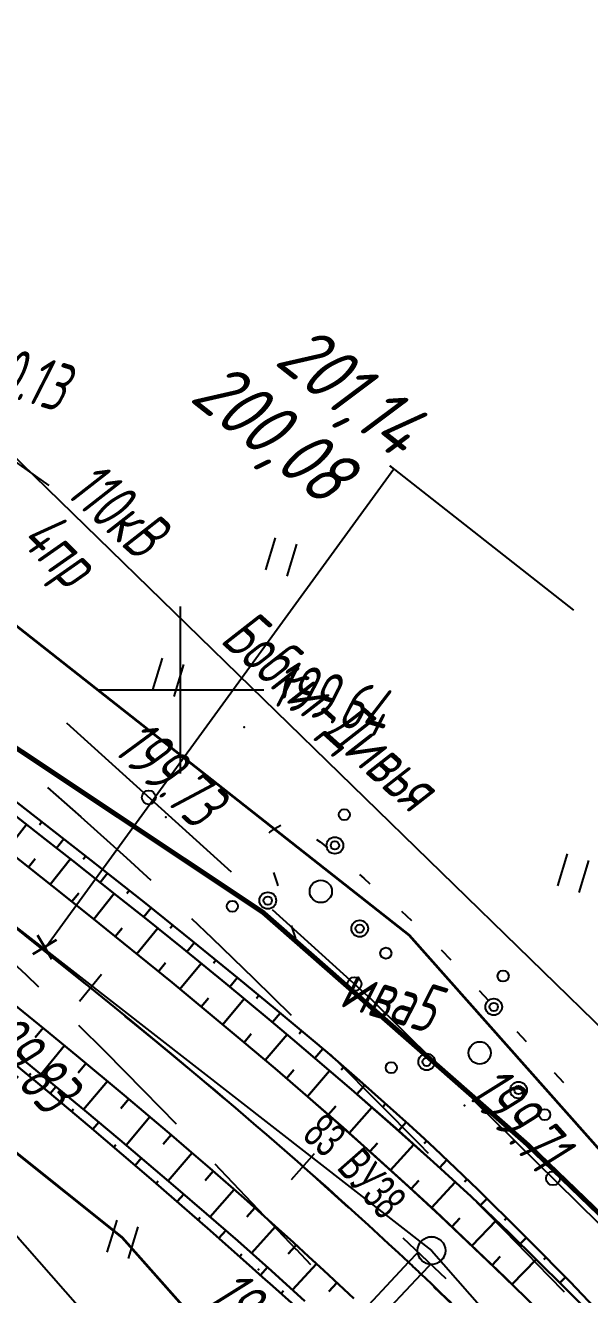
# Model space of a CAD drawing. Header units: millimetres. Extents: x -1799 to 6962, y -1020 to 4121.
# Drawn here: x 4983.2 to 5023.8, y 3035.1 to 3126.5 of the extents above; entities that cross this region are included whole.
import ezdxf
from ezdxf import colors
from ezdxf.entities.mleader import LeaderData, LeaderLine
from ezdxf.math import Vec2, Vec3

# ---------------------------------------------------------------- set-up
doc = ezdxf.new("R2010")
doc.units = ezdxf.units.MM
for name, pattern in [('CONTI', [0]), ('DASHED', [0.75, 0.5, -0.25]), ('STROT', [1.7, 0.5, -1.2])]:
    doc.linetypes.add(name, pattern=pattern)
for name, color, linetype, lineweight in [('10', 1, 'Continuous', 35), ('КОПИЯ_ОСЬ_13_ОТКОСЫ', 7, 'Continuous', 30), ('ОСЬ_ВЕРХ_ПОКРЫТИЯ_ГРАНИЦЫ_ПОЛОС', 7, 'Continuous', 30), ('ОСЬ_ВЕРХ_ПОКРЫТИЯ_ОСЬ', 1, 'Continuous', 30), ('Отметки', 5, 'Continuous', 30)]:
    doc.layers.add(name, color=color, linetype=linetype, lineweight=lineweight)
for name, color, linetype in [('_Ростелеком', 6, 'Continuous'), ('GOR_BDEFAULT', 212, 'CONTI'), ('NAD_MDEFAULT', 7, 'CONTI'), ('PI_OTDEFAULT', 172, 'CONTI'), ('PI_TTDEFAULT', 5, 'CONTI'), ('PLN_O', 7, 'CONTI'), ('SETKR', 2, 'CONTI'), ('SIT_LDEFAULT', 7, 'CONTI'), ('USLZNDEFAULT', 7, 'CONTI'), ('ZAPSKDEFAULT', 7, 'CONTI'), ('КОПИЯ_ОСЬ_ТАНГЕНСЫ', 1, 'Continuous'), ('ОСЬ_ВЕРХ_ПОКРЫТИЯ_ПИКЕТЫ', 1, 'Continuous'), ('ОСЬ_ВЕРХ_ПОКРЫТИЯ_РАЗБИВКА_КРИВ', 1, 'Continuous'), ('ОСЬ_ВЕРХ_ПОКРЫТИЯ_ТАНГЕНСЫ', 1, 'Continuous'), ('разметка', 7, 'Continuous')]:
    doc.layers.add(name, color=color, linetype=linetype)
doc.styles.add('eskd', font='spds.shx', dxfattribs={"width": 1.2, "oblique": 15})
doc.styles.get("Standard").update_dxf_attribs({"font": 'arial.ttf'})
doc.styles.add('STYLE1', font='romand.shx', dxfattribs={"width": 0.9})
doc.styles.add('ГОСТ', font='', dxfattribs={"oblique": 15, "height": 4})
doc.styles.get('ГОСТ').set_extended_font_data('GOST type A')
doc.linetypes.add('кабель_связи_проект.', pattern='A,10,-1,["/",STYLE1,S=3,R=0,X=0,Y=-1.5],-4.1', length=15.1)

# ---------------------------------------------------------------- blocks, each defined once
blk = doc.blocks.new('BL_333')
at = {"color": 0}
for p, q in [((0, -6), (0, 6)), ((-6, 0), (6, 0))]:
    blk.add_line(p, q, dxfattribs=at)
blk = doc.blocks.new('BL_2011')
at = {"color": 0}
for p, q in [((0, 0), (0, 2.4)), ((1.6, 0), (1.6, 2.4))]:
    blk.add_line(p, q, dxfattribs=at)
blk = doc.blocks.new('BL_2010')
at = {"color": 0}
for centre, radius in [((0, 5.78), 0.4), ((0, 3.46), 0.6), ((0, 3.46), 0.3), ((0, 0), 0.8), ((-3.46, -1.74), 0.6), ((-3.46, -1.74), 0.3), ((3.46, -1.74), 0.6), ((3.46, -1.74), 0.3), ((-5.78, -2.88), 0.4), ((5.78, -2.88), 0.4)]:
    blk.add_circle(centre, radius, dxfattribs=at)
blk = doc.blocks.new('_None')
blk = doc.blocks.new('Крест')
at = {"layer": 'Отметки'}
for points in [[(0, 1), (0, -1)], [(-1, 0), (1, 0)]]:
    blk.add_lwpolyline(points, dxfattribs=at)

msp = doc.modelspace()

# ---------------------------------------------------------------- linework, layer by layer
at = {"layer": '10'}
for points in [[(5126.715964376121, 2919.343480735471), (5103.205964376344, 2947.443480736029), (5106.035964376419, 2952.483480735135), (5090.315964376214, 2971.423480735545), (5010.815964376214, 3060.993480735843), (4964.365964376493, 3097.523480736104), (4959.865964376493, 3089.543480735657), (4935.2659643764, 3109.693480736029), (4925.045964376195, 3116.333480735694), (4915.735964376139, 3122.393480735284), (4882.235964376139, 3156.863480735955), (4868.235964376139, 3165.853480735247), (4844.225964376363, 3168.00348073562), (4845.852994294584, 3159.921071174008), (4832.605964376426, 3154.783480734949), (4804.775964376351, 3131.223480734428), (4770.825964376631, 3093.703480734875), (4735.885964376686, 3046.233480734204), (4680.975964376537, 2976.563480734279), (4647.055964376612, 2935.783480734949), (4635.285964376593, 2926.063480734279), (4615.905964376705, 2918.193480734167), (4598.585964376407, 2915.533480734949), (4552.415964376481, 2914.983480734204)], [(4844.225964376363, 3168.00348073562), (4868.235964376139, 3165.853480735247), (4882.235964376139, 3156.863480735955), (4915.735964376139, 3122.393480735284), (4925.045964376195, 3116.333480735694), (4935.2659643764, 3109.693480736029), (4959.865964376493, 3089.543480735657), (4964.365964376493, 3097.523480736104), (5010.815964376214, 3060.993480735843), (5090.315964376214, 2971.423480735545)], [(4557.365964376668, 2900.733480734204), (4579.635964376686, 2901.023480734241), (4603.805964376612, 2901.343480734539), (4619.905964376705, 2900.323480734986), (4644.595964376649, 2910.463480734651), (4659.775964376351, 2923.013480734465), (4694.925964376258, 2965.253480734688), (4750.165964376481, 3035.343480734539), (4784.735964376314, 3082.333480734763), (4817.285964376593, 3118.293480734726), (4841.915964376481, 3139.133480734577), (4849.498071936259, 3141.813837832225), (4850.395964376288, 3137.353480735247), (4862.145964376288, 3136.323480735918), (4879.535964376419, 3127.573480735918), (4921.7659643764, 3093.823480735918), (4990.145964376288, 3039.233480735135), (5067.65596437653, 2951.893480735284), (5147.235964376139, 2856.943480736029), (5178.235964376139, 2824.543480735657), (5178.235964376139, 2824.543480735657), (5183.975964376363, 2815.193480736029), (5213.87596437627, 2748.373480735731)], [(5311.565964376214, 2187.733480735135), (5307.975964376363, 2226.163480735769), (5307.135964376512, 2291.223480735359), (5299.565964376214, 2401.693480736029), (5284.995964376381, 2489.083480735694), (5263.2659643764, 2574.083480735694), (5241.045964376195, 2659.673480735545), (5213.87596437627, 2748.373480735731), (5183.975964376363, 2815.193480736029), (5178.235964376139, 2824.543480735657), (5178.235964376139, 2824.543480735657), (5147.235964376139, 2856.943480736029), (5067.65596437653, 2951.893480735284), (4990.145964376288, 3039.233480735135), (4921.7659643764, 3093.823480735918), (4879.535964376419, 3127.573480735918), (4862.145964376288, 3136.323480735918), (4850.395964376288, 3137.353480735247)]]:
    msp.add_lwpolyline(points, dxfattribs=at)
at = {"layer": '_Ростелеком', "linetype": 'кабель_связи_проект.', "ltscale": 0.25, "const_width": 0.35}
msp.add_lwpolyline([(5227.847342737436, 2760.188972114039), (5218.845533847352, 2781.426412456122), (5206.952091729365, 2806.025960058359), (5202.948013053081, 2813.998178920162), (5185.139595390801, 2845.823118222331), (5185.139595390801, 2845.823118222331), (5158.245964376381, 2881.673480735545), (5129.315964376388, 2916.233480735135), (5103.20596435731, 2947.443480702502), (5071.339751061003, 2988.977168491495), (5054.134628052629, 3008.096568996471), (5034.933235916551, 3030.901584650775), (5019.355069140214, 3045.905288504821), (5000.278257349399, 3062.640664775309), (4959.865964372564, 3089.543480729138), (4931.653513538224, 3111.720275393141), (4915.735964375644, 3122.393480736216)], dxfattribs=at)
at = {"layer": 'GOR_BDEFAULT', "color": 212, "elevation": 200, "flags": 128}
msp.add_lwpolyline([(4984.901700376426, 3093.359215734911), (4980.761700376412, 3096.26921173503), (4976.801700376449, 3095.919213734952), (4975.54170037644, 3097.029213735287), (4974.29170037644, 3098.109215734911), (4973.081700376419, 3099.159211734695), (4971.921700376444, 3100.149216735189), (4970.581700376419, 3100.95921473523), (4969.051700376449, 3101.849213735585)], dxfattribs=at)
at = {"layer": 'PI_TTDEFAULT', "color": 5}
for p in [(4998.931700376395, 3075.95921473523, 199.637), (4993.28170037643, 3069.479210735683, 199.727), (5014.801700376449, 3048.739212735009, 199.71), (4999.971700376433, 3036.919213734952, 199.833)]:
    msp.add_point(p, dxfattribs=at)
at = {"layer": 'PLN_O'}
for p, q in [((4986.131700376407, 3076.279213735287), (4997.991700376451, 3065.539216734854)), ((5000.951700376414, 3062.849213735585), (5008.101700376437, 3056.369217735169)), ((5008.101700376437, 3056.369217735169), (5012.621700376398, 3051.909211734695)), ((5015.471700376433, 3049.099213735585), (5026.871700376398, 3037.869217735169))]:
    msp.add_line(p, q, dxfattribs=at)
for centre in [(4992.0617003764, 3070.909211734695), (5006.881700376407, 3057.479210735683), (5021.171700376444, 3043.489212735009)]:
    msp.add_circle(centre, 0.5, dxfattribs=at)
at = {"layer": 'SIT_LDEFAULT', "color": 7}
for p, q in [((4962.851700376437, 3114.45921473523), (5106.161700376435, 2974.909211734695)), ((4984.78170037643, 3071.619217735169), (4987.161700376435, 3069.51921173503)), ((4987.161700376435, 3069.51921173503), (4990.471700376433, 3066.549218735111)), ((5000.79170037644, 3068.399216735189), (5001.141700376416, 3068.679215735209)), ((5001.141700376416, 3068.679215735209), (5001.5617003764, 3068.899216735189)), ((5000.741700376451, 3068.349213735585), (5000.78170037643, 3068.409211734695)), ((5004.151700376426, 3067.889214735863), (5004.401700376426, 3067.699212734972)), ((5004.401700376426, 3067.699212734972), (5004.931700376395, 3067.26921173503)), ((4990.471700376433, 3066.549218735111), (4992.221700376433, 3064.939217735467)), ((5001.321700376409, 3064.719216735487), (5001.071700376409, 3065.499215735507)), ((5007.241700376451, 3065.349213735585), (5007.551700376449, 3065.089211735328)), ((5007.551700376449, 3065.089211735328), (5007.991700376451, 3064.699212734972)), ((5001.381700376407, 3064.539216734854), (5001.321700376409, 3064.719216735487)), ((5010.251700376402, 3062.70921473523), (5010.971700376433, 3062.049218735111)), ((4995.141700376416, 3062.199212734972), (4996.611700376447, 3060.809212735307)), ((5002.54170037644, 3061.109215734911), (5002.331700376419, 3061.699212734972)), ((4983.231700376442, 3058.129212735606), (4980.071700376409, 3061.059212735307)), ((4996.611700376447, 3060.809212735307), (4999.631700376407, 3057.879212735606)), ((5002.661700376435, 3060.759217735765), (5002.54170037644, 3061.109215734911)), ((5013.121700376398, 3059.939217735467), (5013.8117003764, 3059.219216735487)), ((4984.141700376416, 3057.249215735507), (4983.231700376442, 3058.129212735606)), ((4999.631700376407, 3057.879212735606), (5002.3117003764, 3055.239212735009)), ((5015.851700376437, 3057.01921173503), (5016.53170037643, 3056.289216734854)), ((4988.921700376444, 3052.609215734911), (4987.021700376421, 3054.479210735683)), ((5018.5617003764, 3054.069214735565), (5019.241700376451, 3053.329216734891)), ((4991.711700376423, 3049.799218735111), (4988.921700376444, 3052.609215734911)), ((5005.141700376416, 3052.409211734695), (5005.611700376447, 3051.949212734972)), ((5005.611700376447, 3051.949212734972), (5008.571700376409, 3048.95921473523)), ((5021.261700376412, 3051.119217735169), (5021.931700376395, 3050.379212735606)), ((4994.071700376409, 3047.379212735606), (4991.711700376423, 3049.799218735111)), ((4974.011700376412, 3049.009217735765), (5013.101700376437, 3004.729210735683)), ((5008.571700376409, 3048.95921473523), (5011.53170037643, 3045.969216735487)), ((5011.53170037643, 3045.969216735487), (5012.181700376395, 3045.309212735307)), ((4997.231700376442, 3044.099213735585), (4996.841700376428, 3044.509217735765)), ((4999.971700376433, 3041.219216735487), (4997.231700376442, 3044.099213735585)), ((5014.991700376451, 3042.45921473523), (5017.671700376444, 3039.739212735009)), ((5002.701700376414, 3038.349213735585), (4999.971700376433, 3041.219216735487)), ((5017.671700376444, 3039.739212735009), (5020.841700376428, 3036.469216735487)), ((5003.741700376451, 3037.26921173503), (5002.711700376423, 3038.359215734911)), ((5020.851700376437, 3036.479210735683), (5021.981700376442, 3035.309212735307))]:
    msp.add_line(p, q, dxfattribs=at)
at = {"layer": 'КОПИЯ_ОСЬ_13_ОТКОСЫ'}
for points in [[(4922.037104266472, 3115.848170944874), (4964.407672899057, 3083.553655613598), (4972.308551805307, 3077.424016941723), (4979.844196336557, 3071.610296238598), (4984.602497117807, 3067.908147801098), (4986.582965867807, 3066.355901707348), (4989.746051805307, 3063.857793797192), (4991.876911180307, 3062.159856785473), (4994.474567430307, 3060.070257176098), (4997.612751024057, 3057.510808933911), (5000.733356492807, 3054.929327000317), (5002.416950242807, 3053.516302097973), (5006.664508836557, 3049.885137547192), (5009.853961961557, 3047.088811863598), (5012.575153367807, 3044.646673191723), (5015.269977586557, 3042.175909031567), (5018.003376024057, 3039.56616782063), (5022.000934617807, 3035.633367527661), (5023.436969774057, 3034.189519871411)], [(4922.037104266472, 3115.848170944874), (4964.407639795341, 3083.553680119489), (4972.308762842216, 3077.424041447614), (4979.844193750419, 3071.610320744489), (4984.602464014091, 3067.9081570482), (4986.582749658623, 3066.355926213239), (4989.746232324638, 3063.857803044294), (4991.876817041435, 3062.159850773786), (4994.474351221123, 3060.070235905622), (4997.612931543388, 3057.510833439802), (5000.733353906669, 3054.92932098863), (5002.417069726982, 3053.516326603864), (5006.66465883831, 3049.885116276716), (5009.854050928154, 3047.088790593122), (5012.574937158623, 3044.646682438825), (5015.269852930107, 3042.175933537458), (5018.003251367607, 3039.566161808943), (5022.000962549248, 3035.633392033552), (5023.436753564873, 3034.189529118513)], [(4920.978473680307, 3114.533758152661), (4977.246540086557, 3070.730413426098), (4981.979938524057, 3067.017217625317), (4985.129352586557, 3064.526006687817), (4987.878376024057, 3062.333013523755), (4993.741657274057, 3057.582586277661), (4998.780719774057, 3053.396978367505), (5001.154254930307, 3051.383794773755), (5003.514118211557, 3049.355169285473), (5005.861286180307, 3047.304388035473), (5008.191364305307, 3045.234014500317), (5010.443317430307, 3043.196722019848), (5012.676715867807, 3041.138677586255), (5015.208454149057, 3038.753911961255), (5017.715290086557, 3036.343572605786), (5019.880817430307, 3034.217840183911)], [(4916.064880196393, 3108.220772393433), (4938.396911446393, 3090.838142998901), (4971.752380196393, 3064.510872491089), (4975.657653633893, 3061.409554131714), (4978.769470040143, 3058.920601494995), (4982.254821602643, 3056.109383233276), (4984.567321602643, 3054.22602141687), (4986.869079415143, 3052.334175713745), (4990.297790352643, 3049.478829034058), (4993.703063790143, 3046.595772393433), (4994.955016915143, 3045.521126397339), (4996.450622383893, 3044.225288994995), (4998.927184883893, 3042.053291924683), (5001.384216133893, 3039.85932219812), (5002.482360665143, 3038.866341241089), (5003.575134102643, 3037.868233330933), (5004.663513008893, 3036.866463311401), (5005.746032540143, 3035.859444268433), (5006.824157540143, 3034.848396905151)], [(4914.55984878151, 3106.287381268491), (4936.78104018776, 3088.761929608335), (4952.17149734108, 3076.462018109311), (4970.865131374283, 3061.756043530454), (4975.154834743424, 3058.356167889585), (4978.258106227799, 3055.875878430356), (4981.345706935806, 3053.38713178729), (4987.461490627213, 3048.369771100034), (4989.980167385025, 3046.260335064878), (4993.985996242447, 3042.862637616147), (4996.232547756119, 3040.931916333188), (4998.465579982681, 3038.985539532651), (5000.895023342056, 3036.830056286802), (5003.304294582291, 3034.652112103452)], [(4914.559997383893, 3106.287361748901), (4936.781188790143, 3088.761910088745), (4952.171325508893, 3076.462044366089), (4970.865173165143, 3061.756050713745), (4975.154723946393, 3058.356148369995), (4978.258239571393, 3055.875862725464), (4981.345641915143, 3053.38715422937), (4987.461364571393, 3048.369759209839), (4989.979919258893, 3046.260323174683), (4993.985778633893, 3042.862618096558), (4996.232360665143, 3040.931892998901), (4998.465759102643, 3038.985542901245), (5000.894958321393, 3036.830086358276), (5003.304138008893, 3034.652107842651)], [(4920.723026271744, 3101.181019879331), (4936.458316799088, 3088.835721112241), (4952.122974391861, 3076.399670697202), (4959.377124782486, 3070.578465558042), (4960.153354640885, 3069.947667218198), (4969.396884914322, 3062.304875470151), (4974.432163234635, 3058.241814709653), (4977.51395034401, 3055.736317730893), (4981.728473659439, 3052.283021069517), (4984.769779201431, 3049.763245678892), (4987.79471206276, 3047.223832226743), (4992.407077785416, 3043.281910992612), (4993.8939857444, 3041.999264813413), (4995.00482558815, 3041.034260846128), (4996.478214260025, 3039.741299725522), (4999.523044582291, 3037.029248333921), (5000.25369643776, 3036.380139447202), (5000.986820217056, 3035.734421826352), (5003.231082912369, 3033.732712841977)], [(4979.958909326591, 3072.571288762068), (4983.930711084404, 3069.492950139021), (4987.902055078544, 3066.38716095445), (4991.857133203544, 3063.260680851911), (4995.214921289482, 3060.569915471052), (4998.55284243206, 3057.854568181013), (5001.163743310966, 3055.698104557966), (5003.761277490654, 3053.525588688825), (5004.92637758831, 3052.539046940778), (5005.700639062919, 3051.877593693708), (5007.231950098076, 3050.532806096052), (5010.786088281669, 3047.36340301988), (5011.922196680107, 3046.334624943708), (5012.667527490654, 3045.6347195482), (5014.151841455498, 3044.226470646833), (5015.262437158623, 3043.166106877302), (5015.754136377373, 3042.692413029646), (5016.633134180107, 3041.833305058454), (5018.088609033623, 3040.39327209947), (5018.812333398857, 3039.670249638532), (5020.251847559013, 3038.218459782575), (5021.683976465263, 3036.762199101423), (5022.395585351982, 3036.030730900739), (5024.165574365654, 3034.196197209333)], [(4981.833942430307, 3067.131475437817), (4983.261676805307, 3068.951299656567)], [(4984.370133691826, 3069.150939640974), (4984.198991113701, 3068.931182560896)], [(4985.946793848076, 3067.920440373396), (4985.429917627373, 3067.25956696031)], [(4983.403278367807, 3065.891302097973), (4983.881305711557, 3066.495977390942)], [(4984.971637742807, 3064.650518406567), (4986.420856492807, 3066.48267172688)], [(4987.520921045341, 3066.686675724958), (4987.348161035576, 3066.4667507982)], [(4989.092484766044, 3065.44966095445), (4988.569688135185, 3064.786895451521)], [(4990.661454492607, 3064.209396061872), (4990.486741357841, 3063.988830265974)], [(4986.535602586557, 3063.403997410473), (4987.021442430307, 3064.012701023755)], [(4988.098102586557, 3062.155157078442), (4989.582477586557, 3063.987188328442)], [(4992.227769189873, 3062.965652165388), (4991.698808008232, 3062.301696476911)], [(4989.651813524057, 3060.896062840161), (4990.146930711557, 3061.506780613598)], [(4991.206012742807, 3059.637029637036), (4992.707965867807, 3061.491094578442)], [(4993.789902978935, 3061.716781315778), (4993.612839990654, 3061.496062931989)], [(4995.347794824638, 3060.462585148786), (4994.810685449638, 3059.797744450544)], [(4992.759723680307, 3058.377996433911), (4993.260700242807, 3058.995977390942)], [(4994.308063524057, 3057.112005222973), (4995.842243211557, 3058.959173191723)], [(4996.901383691826, 3059.203094181989), (4996.721604639091, 3058.982085881208)], [(4998.450669580498, 3057.938293156599), (4997.904313379326, 3057.271346745466)], [(4995.846637742807, 3055.834112156567), (4996.357868211557, 3056.449834812817)], [(4997.385211961557, 3054.556219090161), (4998.934528367807, 3056.421819676098)], [(4999.99473696331, 3056.666991887068), (4999.81163149456, 3056.445464787458)], [(5001.534013086357, 3055.390060124372), (5000.978867822685, 3054.723296818708)], [(4984.460388008893, 3054.312874444214), (4983.894958321393, 3053.618782647339)], [(5003.068650537529, 3054.107528386091), (5002.882798486748, 3053.885955510114)], [(4998.922809617807, 3053.277288426098), (4999.443805711557, 3053.89526938313)], [(5000.449176805307, 3051.984746922192), (5002.028766649057, 3053.842229832348)], [(4986.005798165143, 3053.043526299683), (4984.297790352643, 3050.965157159058)], [(5004.597245508232, 3052.817733464216), (5004.024918848076, 3052.141814885114)], [(4987.549255196393, 3051.77143157312), (4986.976989571393, 3051.080940850464)], [(5001.969684617807, 3050.68579672688), (5002.498981492807, 3051.302740086255)], [(5006.114182764091, 3051.514403996443), (5005.919389062919, 3051.292571721052)], [(4983.433292385025, 3050.87464628314), (4983.563327785416, 3051.031479931821)], [(4989.086852852643, 3050.492500909058), (4987.374450508893, 3048.441170342651)], [(5003.485309617807, 3049.380498875317), (5005.087848680307, 3051.23316000813)], [(4984.970783229752, 3049.595540143003), (4985.375843044205, 3050.080819226255)], [(5007.614396387138, 3050.191756901716), (5007.044205957451, 3049.552352604841)], [(4990.620055977643, 3049.208016045776), (4990.046813790143, 3048.52631438562)], [(5004.993122117807, 3048.066961277661), (5005.531208055307, 3048.681280125317)], [(5006.494586961557, 3046.745306004223), (5008.133747117807, 3048.597173680005)], [(5009.107102685966, 3048.860656437849), (5008.917039209404, 3048.647506413435)], [(4986.504077907486, 3048.311402417173), (4986.639621730728, 3048.472718335142)], [(4992.148376290143, 3047.91791594812), (4990.425720040143, 3045.884590752808)], [(4988.032108302994, 3047.020939923276), (4988.467502590103, 3047.5303927431)], [(5010.599778467216, 3047.529540715193), (5010.050828271904, 3046.913924870466)], [(4989.552494045181, 3045.721547223081), (4989.697635646744, 3045.891366101255)], [(4993.671813790143, 3046.622261651245), (4993.095153633893, 3045.946602471558)], [(5007.988239305307, 3045.415655125317), (5008.538043992807, 3046.029973972973)], [(5009.475055711557, 3044.077520359692), (5011.152790086557, 3045.929815281567)], [(5012.080888086357, 3046.185592350935), (5011.89268618206, 3045.985168156599)], [(4991.072879787369, 3044.422158337583), (4991.526035304947, 3044.952385998716)], [(4995.188903633893, 3045.318611748901), (4993.452575508893, 3043.314949639526)], [(4996.699645821393, 3044.008492119995), (4996.119567696393, 3043.342049248901)], [(5013.534623437919, 3044.812041935896), (5013.006058984794, 3044.254943547224)], [(4992.592533107681, 3043.1219111452), (4992.74441909401, 3043.297959424009)], [(5010.953083055307, 3042.730413426098), (5011.516071336557, 3043.344427097973)], [(5012.423297899057, 3041.374334324536), (5014.137165086557, 3043.220891941723)], [(5014.98301821331, 3043.432876286482), (5014.80626040081, 3043.247741398786)], [(4994.106296535416, 3041.814808941831), (4994.577365871353, 3042.357056714048)], [(4998.204528633893, 3042.691109307495), (4996.473083321393, 3040.723763116089)], [(4999.702087227643, 3041.365547784058), (4999.121520821393, 3040.712898858276)], [(5016.419907861748, 3042.041717228864), (5015.932603174248, 3041.543151555036)], [(4995.613498683853, 3040.500138379087), (4995.77142715065, 3040.680096722593)], [(5013.883747117807, 3040.007818211255), (5014.459430711557, 3040.619207371411)], [(5015.335895555307, 3038.632513035473), (5017.072223680307, 3040.455144871411)], [(5017.842912012138, 3040.636375126814), (5017.679459863701, 3040.471183476423)], [(4997.11258315651, 3039.176262951841), (4997.609928127213, 3039.734616375913)], [(5001.192809883893, 3040.031868584839), (4999.460876290143, 3038.107185967651)], [(5002.675720040143, 3038.68988860437), (5002.093688790143, 3038.05268157312)], [(5019.256882959404, 3039.221915898298), (5018.806809717216, 3038.775657353376)], [(4998.606052394791, 3037.846020794858), (4998.771854396744, 3038.032136059751)], [(5016.779743211557, 3037.248723972973), (5017.362262742807, 3037.852910984692)], [(5018.215290086557, 3035.856023777661), (5019.959918992807, 3037.641424168286)], [(5020.663346582451, 3037.800025639509), (5020.512711816826, 3037.65189331529)], [(5000.100193019791, 3036.516518689145), (5000.60736465065, 3037.087388134946)], [(5004.150329415143, 3037.338875420776), (5002.418884102643, 3035.457405694214)], [(5005.617126290143, 3035.979317315308), (5005.036559883893, 3035.355232842651)], [(5022.06358461956, 3036.371986088728), (5021.654618555107, 3035.974113163923)], [(5001.598850246353, 3035.192132092466), (5001.767887111588, 3035.382439709653)]]:
    msp.add_lwpolyline(points, dxfattribs=at)
at = {"layer": 'КОПИЯ_ОСЬ_ТАНГЕНСЫ'}
for p, q in [((4845.816548453158, 3167.967973938597), (5012.421877005845, 3038.291639502545)), ((5012.421877005845, 3038.291639502545), (5198.329941764105, 2827.128507147928))]:
    msp.add_line(p, q, dxfattribs=at)
msp.add_circle((5012.421877005845, 3038.291639502545), 1, dxfattribs=at)
at = {"layer": 'ОСЬ_ВЕРХ_ПОКРЫТИЯ_ГРАНИЦЫ_ПОЛОС'}
for points in [[(4908.516892809197, 3123.599867791322), (4912.780231492807, 3120.28149985188), (4920.978473680307, 3114.533758152661), (4977.246540086557, 3070.730413426098), (4981.979938524057, 3067.017217625317), (4985.129352586557, 3064.526006687817), (4987.878376024057, 3062.333013523755), (4993.741657274057, 3057.582586277661), (4998.780719774057, 3053.396978367505), (5001.154254930307, 3051.383794773755), (5003.514118211557, 3049.355169285473), (5006.051227586557, 3047.137151707348), (5008.567829149057, 3044.896123875317), (5010.817340867807, 3042.855169285473), (5013.047321336557, 3040.793279637036), (5015.026325242807, 3038.929388035473), (5016.988727586557, 3037.048406590161), (5019.161090867807, 3034.928655613598), (5021.314899461557, 3032.789861668286), (5025.212360399057, 3028.828985203442)], [(4906.555033762716, 3116.256190493156), (4908.480407540143, 3114.757576592651), (4916.064880196393, 3108.220772393433), (4938.396911446393, 3090.838142998901), (4971.752380196393, 3064.510872491089), (4975.657653633893, 3061.409554131714), (4978.769470040143, 3058.920601494995), (4982.254821602643, 3056.109383233276), (4984.567321602643, 3054.22602141687), (4986.869079415143, 3052.334175713745), (4990.297790352643, 3049.478829034058), (4993.703063790143, 3046.595772393433), (4994.955016915143, 3045.521126397339), (4996.450622383893, 3044.225288994995), (4998.927184883893, 3042.053291924683), (5001.384216133893, 3039.85932219812), (5002.482360665143, 3038.866341241089), (5003.575134102643, 3037.868233330933), (5004.663513008893, 3036.866463311401), (5005.746032540143, 3035.859444268433), (5006.824157540143, 3034.848396905151)]]:
    msp.add_lwpolyline(points, dxfattribs=at)
at = {"layer": 'ОСЬ_ВЕРХ_ПОКРЫТИЯ_ОСЬ'}
msp.add_lwpolyline([(4983.120783250381, 3061.012695908), (4984.656634473193, 3059.788123480429), (4986.189474233464, 3058.55978374501), (4987.719005122819, 3057.327326404315), (4989.244926868772, 3056.090403520887), (4990.766936097332, 3054.848669719336), (4992.284726098655, 3053.601782427554), (4993.797986596715, 3052.349402082537), (4995.306403521836, 3051.091192376253), (4996.05869640536, 3050.459797361319), (4996.80965878731, 3049.826820484747), (4997.559250243308, 3049.192220724573), (4998.30743007063, 3048.555957312149), (4999.054157282031, 3047.917989729357), (4999.799390598617, 3047.27827772816), (5000.543088443994, 3046.63678132688), (5001.285208937546, 3045.993460824167), (5002.02570988815, 3045.348276808311), (5002.764548788322, 3044.701190163766), (5003.50168280773, 3044.052162074869), (5004.237068787459, 3043.401154040744), (5004.970663233815, 3042.748127885548), (5005.702422313081, 3042.093045755674), (5006.432301844945, 3041.435870142107), (5007.160257297723, 3040.776563878556), (5007.886243782306, 3040.115090154496), (5008.610216047187, 3039.451412527275), (5009.332128472664, 3038.785494922114), (5010.0519350661, 3038.117301653524), (5010.769589456884, 3037.446797424381), (5010.769589456884, 3037.446797424381, -0.001042685968), (5011.680683395776, 3036.589205544827), (5011.680683395776, 3036.589205544827), (5012.393339512209, 3035.913391217043), (5013.103818981044, 3035.235288939823), (5013.812154231166, 3034.554947127973)], format="xyb", dxfattribs=at)
at = {"layer": 'ОСЬ_ВЕРХ_ПОКРЫТИЯ_ПИКЕТЫ'}
for p, q in [((4987.084350148662, 3056.233025742148), (4988.656265495965, 3058.177011890722)), ((5002.352642925931, 3043.398816767533), (5004.005018618986, 3045.274891009939)), ((5002.352642925931, 3043.398816767533), (5004.005018618986, 3045.274891009939))]:
    msp.add_line(p, q, dxfattribs=at)
at = {"layer": 'ОСЬ_ВЕРХ_ПОКРЫТИЯ_РАЗБИВКА_КРИВ'}
for p, q in [((5010.359086312508, 3039.202213948046), (5012.547859764201, 3037.150563203183)), ((5010.769589456884, 3037.446797424381), (5011.453473038311, 3038.17638857608)), ((5011.277505190703, 3038.346318897245), (5013.457702723515, 3036.285557213624)), ((5010.769589456884, 3037.446797424381), (5001.879102897723, 3027.962112466258)), ((5011.680683395776, 3036.589205544827), (5012.367603957022, 3037.315938056831)), ((5011.680683395776, 3036.589205544827), (5002.750716098681, 3027.141682903667))]:
    msp.add_line(p, q, dxfattribs=at)
at = {"layer": 'ОСЬ_ВЕРХ_ПОКРЫТИЯ_ТАНГЕНСЫ'}
for p, q in [((4845.816548453158, 3167.967973938597), (5012.421700375862, 3038.289214736235)), ((5012.421700375862, 3038.289214736235), (5198.329941764105, 2827.128507147928))]:
    msp.add_line(p, q, dxfattribs=at)
msp.add_circle((5012.421700375862, 3038.289214736235), 1, dxfattribs=at)
at = {"layer": 'разметка', "linetype": 'DASHED', "lineweight": 30, "ltscale": 14}
msp.add_lwpolyline([(4917.100970524983, 3112.483268686024), (4970.410243105676, 3070.991161975463, -0.009150472888644231), (4995.744275545856, 3050.723688949284, -0.01439969819146241)], format="xyb", dxfattribs=at)
at = {"layer": 'разметка', "linetype": 'STROT', "lineweight": 30, "ltscale": 7}
msp.add_lwpolyline([(4995.744275545856, 3050.723688949284, -0.02670863666019116), (5023.522792939193, 3024.821313145955, -0.01557081424581722), (5047.60109541828, 2998.333427020733), (5088.178052038429, 2952.244209360716, -0.02748468126709373), (5157.753174755353, 2867.11904390381, -0.05475284689997294), (5210.333910623545, 2771.436301385437, -0.02774548750334033), (5244.891571418158, 2667.067916061183), (5254.162721608076, 2635.197343864863, -0.003575201579249513), (5273.710942460466, 2566.161519229797, -0.01240474168513383), (5285.365356985256, 2519.34490150438, -0.02972852189863337), (5304.72154707186, 2402.123159495567, -0.01174476759014218), (5309.698136782079, 2338.356065208477, -0.003270550900655369), (5312.419951080936, 2282.389592047234), (5316.248330236014, 2195.847462246579, 0.002559796335909504)], format="xyb", dxfattribs=at)

# ---------------------------------------------------------------- block references
at = {"layer": 'SETKR', "color": 82}
msp.add_blockref('BL_333', (4994.351700376437, 3078.639214735863), dxfattribs=at)
at = {"layer": 'USLZNDEFAULT', "color": 7, "rotation": 342.9999999999999}
for p in [(5004.451700376414, 3064.139214735863), (5015.891700376416, 3052.51921173503)]:
    msp.add_blockref('BL_2010', p, dxfattribs=at)
at = {"layer": 'ZAPSKDEFAULT', "color": 7, "rotation": 342.9999999999999}
for p in [(5000.499268376394, 3087.298038735439), (4992.351700376437, 3078.639214735863), (5021.517130376373, 3064.542767735583), (4989.079649376401, 3038.176645735663)]:
    msp.add_blockref('BL_2011', p, dxfattribs=at)
at = {"layer": 'Отметки', "rotation": 31.03841495685173}
msp.add_blockref('Крест', (4984.567555100986, 3060.132255571348), dxfattribs=at)

# ---------------------------------------------------------------- texts
at = {"layer": 'NAD_MDEFAULT', "color": 7, "style": 'eskd', "oblique": 10, "width": 0.8}
for s, rotation, p in [('110кВ', 318, (4985.973024376386, 3092.735406735365)), ('4пр', 315, (4982.666791376434, 3089.360400734854)), ('Бобки-Дивья', 318, (4997.11804037641, 3082.136181735818)), ('ива5', 342.9999999999999, (5005.725153376416, 3055.901292735164))]:
    msp.add_text(s, height=3.5, rotation=rotation, dxfattribs=at).set_placement(p)
at = {"layer": 'PI_OTDEFAULT', "color": 172, "style": 'eskd', "oblique": 10, "width": 0.8}
for s, rotation, p in [('200.13', 342.9999999999999, (4977.951700376414, 3100.95921473523)), ('199.64', 342.9999999999999, (5000.664288376409, 3077.641032735271)), ('199.73', 316.3478839999999, (4989.408011376459, 3074.23525573538)), ('199.83', 312, (4979.049087376401, 3054.135928735522)), ('199.71', 312, (5014.861485376439, 3049.509880734992)), ('199.83', 312, (4996.096741376396, 3034.83817673513))]:
    msp.add_text(s, height=3.5, rotation=rotation, dxfattribs=at).set_placement(p)
at = {"layer": 'КОПИЯ_ОСЬ_ТАНГЕНСЫ', "width": 0.6}
msp.add_text('ВУ38', height=2.5, rotation=311.360697326551, dxfattribs=at).set_placement((5005.536496881521, 3044.220723794227))
at = {"layer": 'ОСЬ_ВЕРХ_ПОКРЫТИЯ_ПИКЕТЫ', "width": 0.6}
msp.add_text('83', height=2.5, rotation=318.627613341455, dxfattribs=at).set_placement((5003.044611641826, 3046.453923849774))
at = {"layer": 'ОСЬ_ВЕРХ_ПОКРЫТИЯ_ТАНГЕНСЫ', "width": 0.6}
msp.add_text('ВУ38', height=2.5, rotation=311.3610506377159, dxfattribs=at).set_placement((5005.536283690346, 3044.21825656799))
at = {"layer": 'Отметки', "color": 0, "style": 'ГОСТ', "oblique": 15}
msp.add_text('200,08', height=4, rotation=321.812916, dxfattribs=at).set_placement((4994.911133168973, 3099.516020416667))

# ---------------------------------------------------------------- leaders
at = {"layer": 'Отметки', "ltscale": 0.2}
ml = msp.add_multileader_mtext('Standard', dxfattribs=at)
ml.set_content('201,14', color=256, style='ГОСТ')
ml.set_leader_properties()
ml.set_arrow_properties(name='NONE')
ml.build(insert=Vec2(0, 0))
ml.multileader.update_dxf_attribs({"text_left_attachment_type": 6, "text_right_attachment_type": 6, "dogleg_length": 0.36, "arrow_head_size": 2})
ctx = ml.context
ctx.base_point, ctx.arrow_head_size, ctx.landing_gap_size, ctx.plane_origin, ctx.plane_x_axis, ctx.plane_y_axis = Vec3(4994.612805983382, 3106.424264455715), 2, 0, Vec3(4982.039236563325, 3026.280601384503), Vec3(0.7859962789867067, -0.6182312264994798), Vec3(0.6182312264994798, 0.7859962789867067)
ctx.left_attachment, ctx.right_attachment, ctx.text_align_type = 6, 6, 2
notes = []
notes.append((ctx, [(1, (1, 1, 0), (5009.69879103223, 3094.558270571207), (-0.7859962789867068, 0.6182312264994798), 0.3600000000000005, [(0, [(4984.502249623716, 3059.926266996575)], 0, [])])]))
ctx.mtext.insert, ctx.mtext.text_direction, ctx.mtext.rotation, ctx.mtext.alignment, ctx.mtext.line_spacing_style, ctx.mtext.flow_direction = Vec3(5012.259961159298, 3098.396753792104), Vec3(0.7859962789867069, -0.6182312264994799), 5.61669495964394, 3, 2, 5
for ctx, leaders in notes:
    for number, flags, end, landing, length, lines in leaders:
        leader = LeaderData()
        leader.index, (leader.has_last_leader_line, leader.has_dogleg_vector, leader.attachment_direction) = number, flags
        leader.last_leader_point, leader.dogleg_vector, leader.dogleg_length = Vec3(end), Vec3(landing), length
        for number, points, colour, breaks in lines:
            line = LeaderLine()
            line.index, line.vertices, line.color, line.breaks = number, Vec3.list(points), colors.encode_raw_color(colour), breaks
            leader.lines.append(line)
        ctx.leaders.append(leader)

doc.saveas('drawing.dxf')
